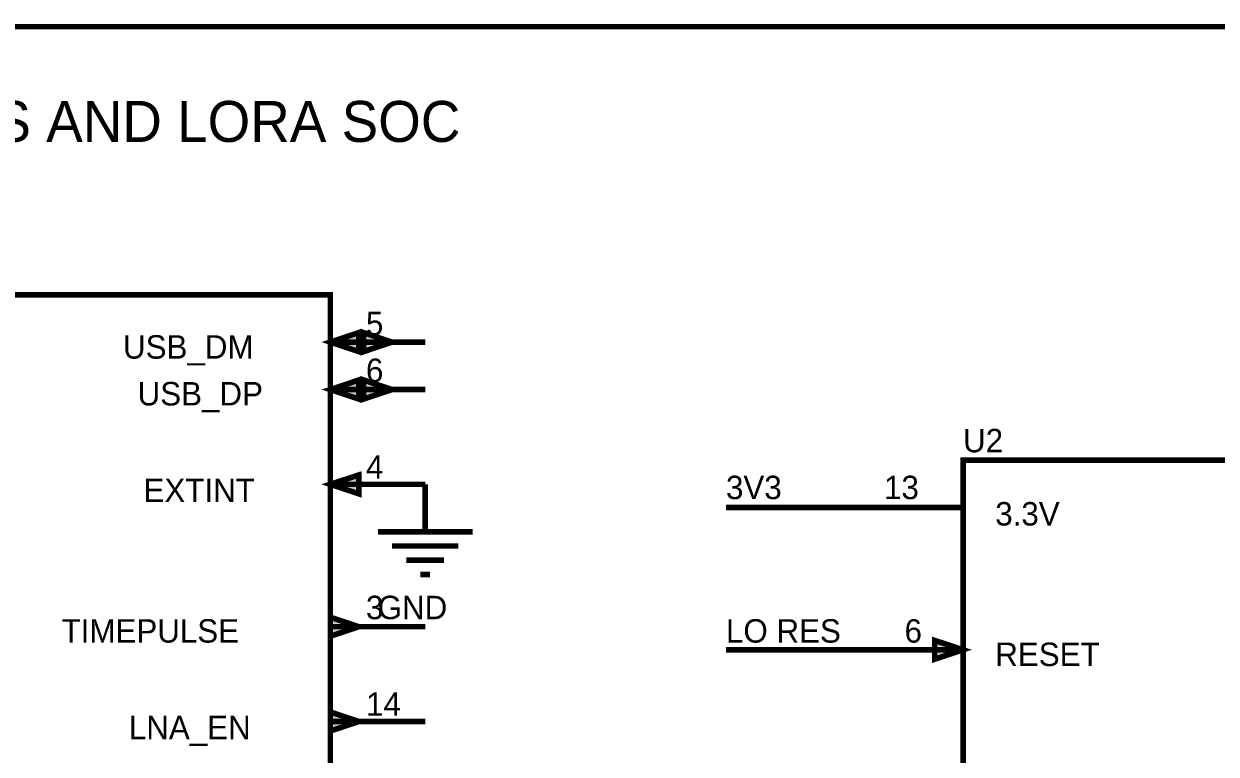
# Model space of a CAD drawing. Header units: inches. Extents: x 0 to 16.9, y 0 to 11.7.
# Drawn here: x 3.574 to 6.089, y 1.852 to 3.391 of the extents above; entities that cross this region are included whole.
import ezdxf

# ---------------------------------------------------------------- set-up
doc = ezdxf.new("R2010")
doc.units = ezdxf.units.IN
doc.header["$MEASUREMENT"] = 0
doc.layers.add('Sheet', color=255, linetype='Continuous')

msp = doc.modelspace()

# ---------------------------------------------------------------- linework, layer by layer
at = {"layer": 'Sheet'}
for points in [[(0.4745, 3.3855, 0.0118, 0.0118, 0), (7.7168, 3.3855, 0.0118, 0.0118, 0)], [(4.2207, 2.7203, 0.0118, 0.0118, 0), (4.4209, 2.7203, 0.0118, 0.0118, 0)], [(4.2207, 2.6203, 0.0118, 0.0118, 0), (4.4209, 2.6203, 0.0118, 0.0118, 0)], [(4.2207, 2.4205, 0.0118, 0.0118, 0), (4.4209, 2.4205, 0.0118, 0.0118, 0)], [(4.4209, 2.4205, 0.0118, 0.0118, 0), (4.4209, 2.3201, 0.0118, 0.0118, 0)], [(5.3552, 2.3715, 0.0118, 0.0118, 0), (5.0551, 2.3715, 0.0118, 0.0118, 0)], [(5.555, 2.3715, 0.0118, 0.0118, 0), (5.3552, 2.3715, 0.0118, 0.0118, 0)], [(4.321, 2.3201, 0.0118, 0.0118, 0), (4.5208, 2.3201, 0.0118, 0.0118, 0)], [(4.3507, 2.2904, 0.0118, 0.0118, 0), (4.4907, 2.2904, 0.0118, 0.0118, 0)], [(4.3807, 2.2603, 0.0118, 0.0118, 0), (4.4606, 2.2603, 0.0118, 0.0118, 0)], [(4.4108, 2.2302, 0.0118, 0.0118, 0), (4.4309, 2.2302, 0.0118, 0.0118, 0)], [(4.2207, 2.1203, 0.0118, 0.0118, 0), (4.4209, 2.1203, 0.0118, 0.0118, 0)], [(5.3552, 2.0716, 0.0118, 0.0118, 0), (5.0551, 2.0716, 0.0118, 0.0118, 0)], [(5.555, 2.0716, 0.0118, 0.0118, 0), (5.3552, 2.0716, 0.0118, 0.0118, 0)], [(4.2207, 1.9204, 0.0118, 0.0118, 0), (4.4209, 1.9204, 0.0118, 0.0118, 0)]]:
    msp.add_lwpolyline(points, format="xyseb", dxfattribs=at)
for points in [[(2.8211, 2.8202, 0.0118, 0.0118, 0), (4.2207, 2.8202, 0.0118, 0.0118, 0), (4.2207, 0.9203, 0.0118, 0.0118, 0), (2.8211, 0.9203, 0.0118, 0.0118, 0), (2.8211, 2.8202, 0.0118, 0.0118, 0)], [(2.8211, 2.8202, 0.0039, 0.0039, 0), (2.8211, 0.9203, 0.0039, 0.0039, 0), (4.2207, 0.9203, 0.0039, 0.0039, 0), (4.2207, 2.8202, 0.0039, 0.0039, 0), (2.8211, 2.8202, 0.0039, 0.0039, 0), (2.8211, 2.8202, 0.0039, 0.0039, 0)], [(4.2808, 2.7403, 0.0118, 0.0118, 0), (4.2207, 2.7203, 0.0118, 0.0118, 0), (4.2808, 2.7002, 0.0118, 0.0118, 0), (4.2808, 2.7403, 0.0118, 0.0118, 0)], [(4.2808, 2.7403, 0.0039, 0.0039, 0), (4.2207, 2.7203, 0.0039, 0.0039, 0), (4.2808, 2.7002, 0.0039, 0.0039, 0), (4.2808, 2.7403, 0.0039, 0.0039, 0)], [(4.2909, 2.7403, 0.0118, 0.0118, 0), (4.2909, 2.7002, 0.0118, 0.0118, 0), (4.3507, 2.7203, 0.0118, 0.0118, 0), (4.2909, 2.7403, 0.0118, 0.0118, 0)], [(4.2909, 2.7403, 0.0039, 0.0039, 0), (4.2909, 2.7002, 0.0039, 0.0039, 0), (4.3507, 2.7203, 0.0039, 0.0039, 0), (4.2909, 2.7403, 0.0039, 0.0039, 0)], [(4.2808, 2.6404, 0.0118, 0.0118, 0), (4.2207, 2.6203, 0.0118, 0.0118, 0), (4.2808, 2.6003, 0.0118, 0.0118, 0), (4.2808, 2.6404, 0.0118, 0.0118, 0)], [(4.2808, 2.6404, 0.0039, 0.0039, 0), (4.2207, 2.6203, 0.0039, 0.0039, 0), (4.2808, 2.6003, 0.0039, 0.0039, 0), (4.2808, 2.6404, 0.0039, 0.0039, 0)], [(4.2909, 2.6404, 0.0118, 0.0118, 0), (4.2909, 2.6003, 0.0118, 0.0118, 0), (4.3507, 2.6203, 0.0118, 0.0118, 0), (4.2909, 2.6404, 0.0118, 0.0118, 0)], [(4.2909, 2.6404, 0.0039, 0.0039, 0), (4.2909, 2.6003, 0.0039, 0.0039, 0), (4.3507, 2.6203, 0.0039, 0.0039, 0), (4.2909, 2.6404, 0.0039, 0.0039, 0)], [(5.555, 2.4714, 0.0118, 0.0118, 0), (6.5549, 2.4714, 0.0118, 0.0118, 0), (6.5549, 1.0715, 0.0118, 0.0118, 0), (5.555, 1.0715, 0.0118, 0.0118, 0), (5.555, 2.4714, 0.0118, 0.0118, 0)], [(5.555, 2.4714, 0.0039, 0.0039, 0), (5.555, 1.0715, 0.0039, 0.0039, 0), (6.5549, 1.0715, 0.0039, 0.0039, 0), (6.5549, 2.4714, 0.0039, 0.0039, 0), (5.555, 2.4714, 0.0039, 0.0039, 0), (5.555, 2.4714, 0.0039, 0.0039, 0)], [(4.2808, 2.4401, 0.0118, 0.0118, 0), (4.2207, 2.4205, 0.0118, 0.0118, 0), (4.2808, 2.4004, 0.0118, 0.0118, 0), (4.2808, 2.4401, 0.0118, 0.0118, 0)], [(4.2808, 2.4401, 0.0039, 0.0039, 0), (4.2207, 2.4205, 0.0039, 0.0039, 0), (4.2808, 2.4004, 0.0039, 0.0039, 0), (4.2808, 2.4401, 0.0039, 0.0039, 0)], [(4.2808, 2.1203, 0.0118, 0.0118, 0), (4.2207, 2.1403, 0.0118, 0.0118, 0), (4.2207, 2.1002, 0.0118, 0.0118, 0), (4.2808, 2.1203, 0.0118, 0.0118, 0)], [(4.2808, 2.1203, 0.0039, 0.0039, 0), (4.2207, 2.1403, 0.0039, 0.0039, 0), (4.2207, 2.1002, 0.0039, 0.0039, 0), (4.2808, 2.1203, 0.0039, 0.0039, 0)], [(5.4952, 2.0913, 0.0118, 0.0118, 0), (5.555, 2.0716, 0.0118, 0.0118, 0), (5.4952, 2.0516, 0.0118, 0.0118, 0), (5.4952, 2.0913, 0.0118, 0.0118, 0)], [(5.4952, 2.0913, 0.0039, 0.0039, 0), (5.555, 2.0716, 0.0039, 0.0039, 0), (5.4952, 2.0516, 0.0039, 0.0039, 0), (5.4952, 2.0913, 0.0039, 0.0039, 0)], [(4.2808, 1.9204, 0.0118, 0.0118, 0), (4.2207, 1.9405, 0.0118, 0.0118, 0), (4.2207, 1.9003, 0.0118, 0.0118, 0), (4.2808, 1.9204, 0.0118, 0.0118, 0)], [(4.2808, 1.9204, 0.0039, 0.0039, 0), (4.2207, 1.9405, 0.0039, 0.0039, 0), (4.2207, 1.9003, 0.0039, 0.0039, 0), (4.2808, 1.9204, 0.0039, 0.0039, 0)]]:
    msp.add_lwpolyline(points, format="xyseb", close=True, dxfattribs=at)
for points in [[(4.2816, 2.7432), (4.2135, 2.7205), (4.2816, 2.6978)], [(4.2877, 2.6978), (4.3559, 2.7205), (4.2877, 2.7432)], [(4.2816, 2.6432), (4.2135, 2.6205), (4.2816, 2.5978)], [(4.2877, 2.5978), (4.3559, 2.6205), (4.2877, 2.6432)], [(4.2816, 2.4432), (4.2135, 2.4205), (4.2816, 2.3978)], [(4.2177, 2.0978), (4.2859, 2.1205), (4.2177, 2.1432)], [(5.4924, 2.0489), (5.5605, 2.0717), (5.4924, 2.0944)], [(4.2177, 1.8978), (4.2859, 1.9205), (4.2177, 1.9432)]]:
    msp.add_solid(points, dxfattribs=at)

# ---------------------------------------------------------------- texts
for s, height, p in [('GPS AND LORA SOC', 0.086431, (3.3454, 3.1424)), ('5', 0.0494, (4.2959, 2.7349)), ('USB_DM', 0.04939, (3.7836, 2.6855)), ('6', 0.0494, (4.2959, 2.6362)), ('USB_DP', 0.04939, (3.8144, 2.5868)), ('U2', 0.04939, (5.555, 2.488)), ('4', 0.0494, (4.2959, 2.4324)), ('3V3', 0.04939, (5.0551, 2.3892)), ('13', 0.04939, (5.3884, 2.3892)), ('EXTINT', 0.04939, (3.8268, 2.383)), ('3.3V', 0.04939, (5.6229, 2.3336)), ('3', 0.0494, (4.2959, 2.1361)), ('GND', 0.04939, (4.3206, 2.1361)), ('TIMEPULSE', 0.04939, (3.654, 2.0867)), ('LO RES', 0.04939, (5.0551, 2.0867)), ('6', 0.0494, (5.4316, 2.0867)), ('RESET', 0.04939, (5.6229, 2.0373)), ('14', 0.04939, (4.2959, 1.9324)), ('LNA_EN', 0.04939, (3.7959, 1.883))]:
    msp.add_text(s, height=height, dxfattribs=at).set_placement(p)

doc.saveas('drawing.dxf')
